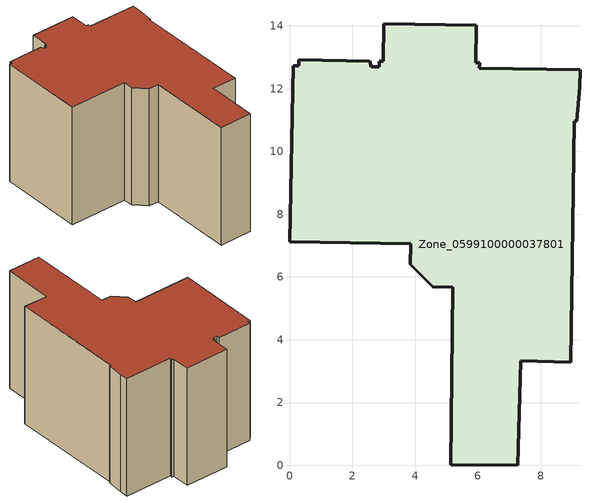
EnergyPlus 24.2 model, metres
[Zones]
Zone_0599100000037801
 floor ground (C_G): 5.95,14.03 5.94,12.83 6.07,12.83 6.05,12.65 9.26,12.6 9.25,12.06 9.15,10.96 9.07,10.96 8.97,3.28 7.37,3.33 7.28,0 5.14,0.01 5.21,5.67 4.56,5.69 3.85,6.41 3.86,7.06 0,7.12 0.12,12.74 0.29,12.74 0.29,12.92 2.56,12.88 2.6,12.7 2.86,12.7 2.86,12.87 2.98,12.87 3,14.07 z0
 wall outside (C_F): 3.86,7.06 3.85,6.41 4.56,5.69 5.21,5.67 5.14,0.01 7.28,0 7.37,3.33 8.97,3.28 9.07,10.96 9.15,10.96 9.25,12.06 9.26,12.6 6.05,12.65 6.07,12.83 5.94,12.83 5.95,14.03 3,14.07 2.98,12.87 2.86,12.87 2.86,12.7 2.6,12.7 2.56,12.88 0.29,12.92 0.29,12.74 0.12,12.74 0,7.12 3.86,7.06 z0:8.15
 roof outside (C_R): 5.21,5.67 5.14,0.01 7.28,0 7.37,3.33 8.97,3.28 9.07,10.96 9.15,10.96 9.25,12.06 9.26,12.6 6.05,12.65 6.07,12.83 5.94,12.83 5.95,14.03 3,14.07 2.98,12.87 2.86,12.87 2.86,12.7 2.6,12.7 2.56,12.88 0.29,12.92 0.29,12.74 0.12,12.74 0,7.12 3.86,7.06 3.85,6.41 4.56,5.69 z8.15
[BUILDING]
Pand.0599100000037801: North Axis=0; Terrain=City; Loads Convergence Tolerance Value=0.04; Temperature Convergence Tolerance Value=0.4; Solar Distribution=FullExterior; Maximum Number of Warmup Days=25; Minimum Number of Warmup Days=1
[Site:Location]
Rotterdam.The.Hague.AP_ZH_NLD Design_Conditions: Latitude=51.96; Longitude=4.45; Time Zone=1; Elevation=-4.5
[SITE:GROUNDTEMPERATURE:BUILDINGSURFACE]
18, 18, 18, 18, 18, 18, 18, 18, 18, 18, 18, 18
[MATERIAL] Thermal Absorptance=0.9; Solar Absorptance=0.7; Visible Absorptance=0.7
Name | Roughness | Thickness | Conductivity | Density | Specific Heat
G.TI.1975-1991 | MediumSmooth | 0.15 | 0.288461 | 540 | 1210
F.TI.1975-1991 | Rough | 0.3 | 0.230769 | 1920 | 840
R.TI.1975-1991 | MediumRough | 0.2 | 0.153846 | 1500 | 1000
[CONSTRUCTION]
C_G: G.TI.1975-1991
C_F: F.TI.1975-1991
C_R: R.TI.1975-1991
[ZONE]
Zone_0599100000037801: Type=1; Multiplier=1; Ceiling Height=Autocalculate; Volume=Autocalculate; Floor Area=autocalculate; Part of Total Floor Area=Yes
[ZONEINFILTRATION:DESIGNFLOWRATE]
Infil_Zone_0599100000037801: Zone or ZoneList or Space or SpaceList=Zone_0599100000037801; Schedule=AlwaysOn; Design Flow Rate Calculation Method=Flow/Area; Flow Rate per Floor Area=0.003; Constant Term Coefficient=1; Temperature Term Coefficient=0; Velocity Term Coefficient=0; Velocity Squared Term Coefficient=0
[HVACTEMPLATE:ZONE:IDEALLOADSAIRSYSTEM]
Zone_0599100000037801: Maximum Heating Supply Air Temperature=50; Minimum Cooling Supply Air Temperature=13; Maximum Heating Supply Air Humidity Ratio=0.0156; Minimum Cooling Supply Air Humidity Ratio=0.0077; Heating Limit=NoLimit; Cooling Limit=NoLimit; Dehumidification Control Type=ConstantSensibleHeatRatio; Cooling Sensible Heat Ratio=0.7; Dehumidification Setpoint=60; Humidification Control Type=None; Humidification Setpoint=30; Outdoor Air Method=None; Outdoor Air Flow Rate per Person=0.00944; Outdoor Air Flow Rate per Zone Floor Area=0; Outdoor Air Flow Rate per Zone=0; Demand Controlled Ventilation Type=None; Outdoor Air Economizer Type=NoEconomizer; Heat Recovery Type=None; Sensible Heat Recovery Effectiveness=0.7; Latent Heat Recovery Effectiveness=0.65
[ZONECONTROL:THERMOSTAT]
ThermostatControl_Zone_0599100000037801: Zone or ZoneList=Zone_0599100000037801; Control Type Schedule=DualSetpointControlType; Control 1=Thermostat_Zone_0599100000037801; Temperature Difference Between Cutout And Setpoint=0
[THERMOSTATSETPOINT:DUALSETPOINT]
Thermostat_Zone_0599100000037801: Heating Setpoint Temperature Schedule=HeatingSetpoint_Zone_0599100000037801; Cooling Setpoint Temperature Schedule=CoolingSetpoint_Zone_0599100000037801
[SCHEDULE:COMPACT]
HeatingSetpoint_Zone_0599100000037801: Through: 12/31, For: AllDays, Until: 24:00, 21
CoolingSetpoint_Zone_0599100000037801: Through: 12/31, For: AllDays, Until: 24:00, 24
DualSetpointControlType: Through: 12/31, For: AllDays, Until: 24:00, 4
AlwaysOn: Through: 12/31, For: AllDays, Until: 24:00, 1
